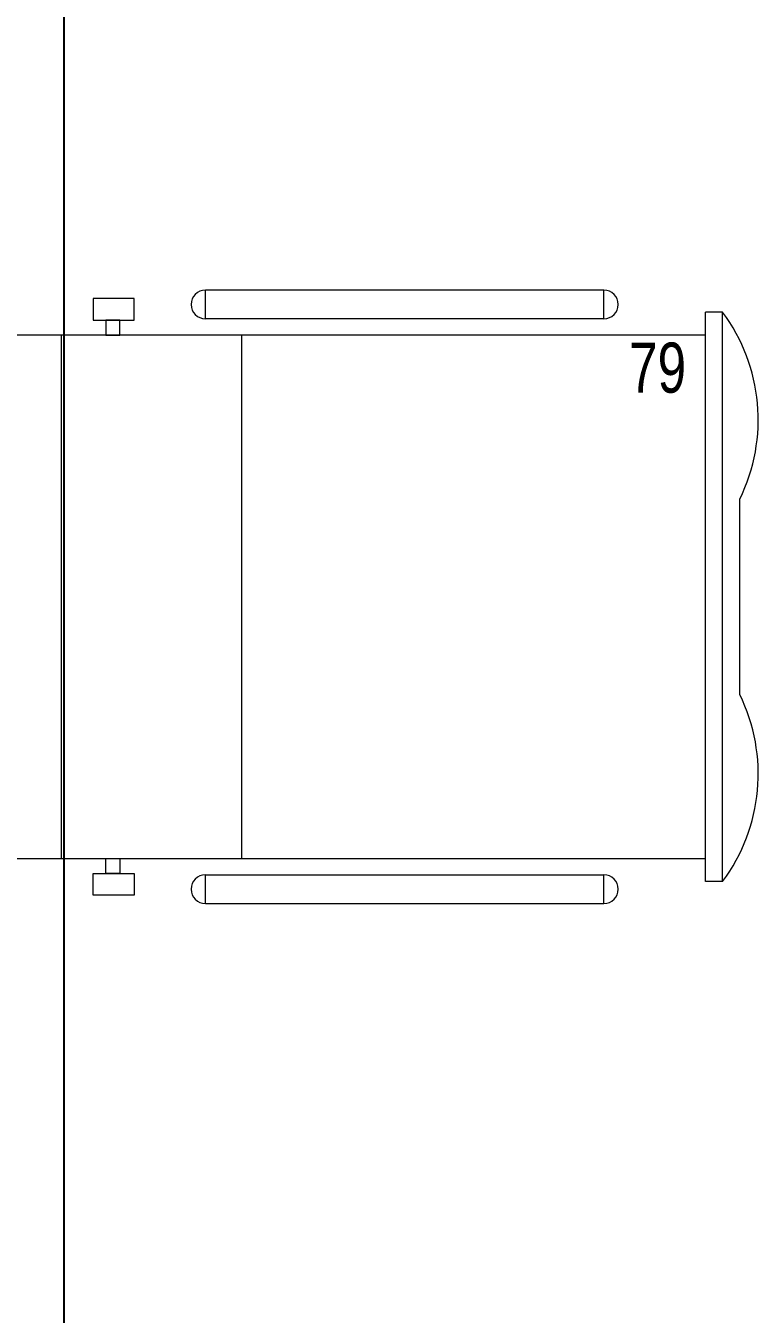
# Model space of a CAD drawing. Header units: metres. Extents: x 75097 to 220695, y -1557923 to -1361206.
# Drawn here: x 100548 to 101829, y -1410951 to -1408699 of the extents above; entities that cross this region are included whole.
import ezdxf

# ---------------------------------------------------------------- set-up
doc = ezdxf.new("R2010")
doc.units = ezdxf.units.M
doc.layers.get('0').update_dxf_attribs({"lineweight": 0})
doc.layers.add('A-100 - Copy$0$axes', color=8, linetype='Continuous')
doc.layers.add('A-100 - Copy$0$Medical Equipment and Furniture', color=8, linetype='Continuous', lineweight=0)
doc.layers.add('A-100 - Copy$0$Medical Equipment and Furniture1', color=8, linetype='Continuous', lineweight=5)
doc.styles.add('A-100 - Copy$0$X3G_ENTITY_257CFD', font='swisscl.ttf', dxfattribs={"height": 200})

# ---------------------------------------------------------------- blocks, each defined once
blk = doc.blocks.new('A-100 - Copy$0$IC.1')
at = {"layer": 'A-100 - Copy$0$Medical Equipment and Furniture1'}
for p, q in [((41.5328, -10.94), (41.5328, -13.1914)), ((42.4472, -13.1914), (42.4472, -10.94)), ((41.5328, -12.0657), (42.4472, -12.0657)), ((41.4542, -12.3172), (41.4542, -13.0139)), ((41.4542, -12.3172), (41.5042, -12.3172)), ((41.5042, -12.3172), (41.5042, -13.0139)), ((42.4759, -12.3172), (42.5259, -12.3172)), ((42.4759, -13.0139), (42.4759, -12.3172)), ((42.5259, -13.0139), (42.5259, -12.3172)), ((41.5328, -12.3807), (42.4472, -12.3807)), ((41.4542, -13.0139), (41.5042, -13.0139)), ((42.4759, -13.0139), (42.5259, -13.0139)), ((41.4928, -13.1914), (42.4872, -13.1914)), ((41.4928, -13.2214), (41.4928, -13.1914)), ((42.4872, -13.2214), (42.4872, -13.1914)), ((41.4928, -13.2214), (42.4872, -13.2214)), ((41.8192, -13.2514), (42.1609, -13.2514))]:
    blk.add_line(p, q, dxfattribs=at)
for points in [[(41.4689, -12.1927), (41.4689, -12.1212), (41.5064, -12.1212), (41.5064, -12.1927)], [(42.5112, -12.1927), (42.5112, -12.1212), (42.4737, -12.1212), (42.4737, -12.1927)], [(41.5064, -12.1674), (41.5064, -12.1434), (41.5328, -12.1434), (41.5328, -12.1674)], [(42.4737, -12.1674), (42.4737, -12.1434), (42.4472, -12.1434), (42.4472, -12.1674)]]:
    blk.add_lwpolyline(points, close=True, dxfattribs=at)
for centre, radius, start, end in [((41.4792, -12.3172), 0.025, 0, 180), ((42.5009, -12.3172), 0.025, 0, 180), ((41.4792, -13.0139), 0.025, 180, 0), ((42.5009, -13.0139), 0.025, 180, 0), ((41.6806, -12.9691), 0.3145, 233.3488, 296.1464), ((42.2995, -12.9691), 0.3145, 243.8536, 306.6512)]:
    blk.add_arc(centre, radius, start, end, dxfattribs=at)
blk = doc.blocks.new('A-100 - Copy')
at = {"layer": 'A-100 - Copy$0$axes'}
blk.add_line((100615.3, -1477297.4, 2.4), (100615.3, -1366691.8, 2.4), dxfattribs=at)
at = {"layer": 'A-100 - Copy$0$Medical Equipment and Furniture', "xscale": 1000.000000000003, "yscale": 1000.000000000003, "zscale": 1000.000000000003, "rotation": 90}
blk.add_blockref('A-100 - Copy$0$IC.1', (88545.1, -1451687.3, 0), dxfattribs=at)
at = {"layer": 'A-100 - Copy$0$Medical Equipment and Furniture', "insert": (101652.8, -1409253, 0), "char_height": 87.47, "attachment_point": 2, "style": 'A-100 - Copy$0$X3G_ENTITY_257CFD'}
blk.add_mtext('79', dxfattribs=at)

msp = doc.modelspace()

# ---------------------------------------------------------------- block references
msp.add_blockref('A-100 - Copy', (0, 0))

doc.saveas('drawing.dxf')
